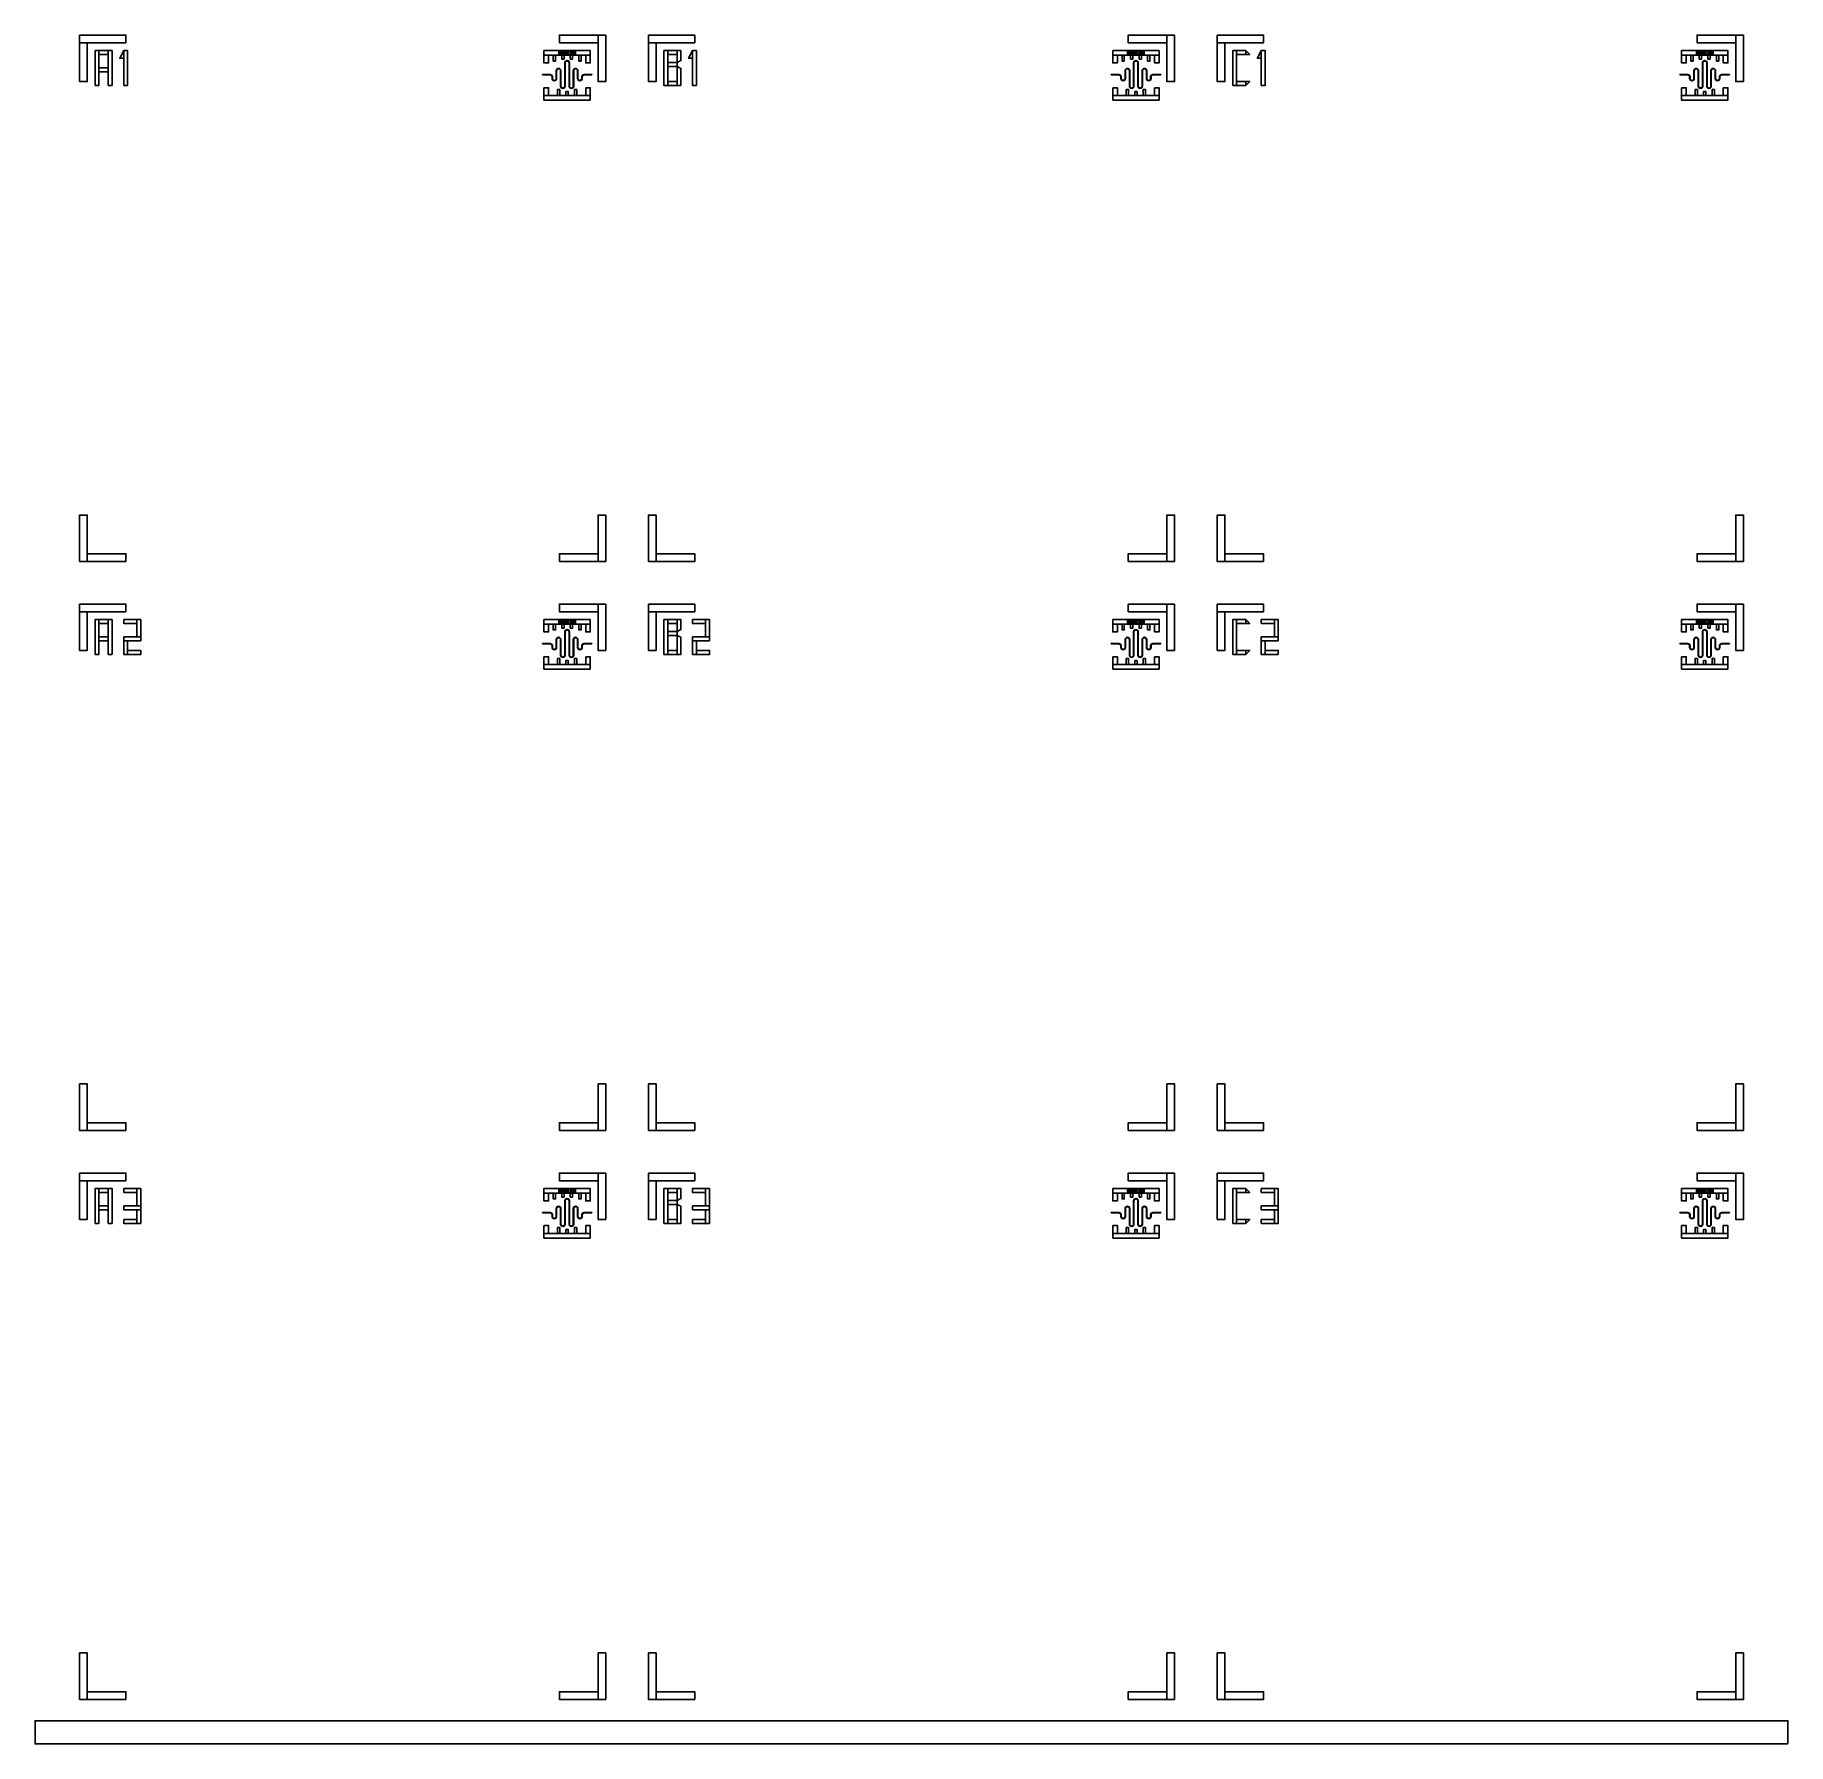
# Model space of a CAD drawing. Extents: x 0 to 22650, y 0 to 22075.
import ezdxf

# ---------------------------------------------------------------- set-up
doc = ezdxf.new("R2010")
doc.units = 13
doc.header["$MEASUREMENT"] = 0
doc.layers.add('mask', color=130, linetype='Continuous')

msp = doc.modelspace()

# ---------------------------------------------------------------- linework, layer by layer
at = {"layer": 'mask'}
for points in [[(575, 22075), (575, 21975), (1175, 21975), (1175, 22075)], [(575, 21975), (575, 21475), (675, 21475), (675, 21975)], [(7275, 22075), (6775, 22075), (6775, 21975), (7275, 21975)], [(7375, 22075), (7275, 22075), (7275, 21475), (7375, 21475)], [(7925, 22075), (7925, 21975), (8525, 21975), (8525, 22075)], [(7925, 21975), (7925, 21475), (8025, 21475), (8025, 21975)], [(14625, 22075), (14125, 22075), (14125, 21975), (14625, 21975)], [(14725, 22075), (14625, 22075), (14625, 21475), (14725, 21475)], [(15275, 22075), (15275, 21975), (15875, 21975), (15875, 22075)], [(15275, 21975), (15275, 21475), (15375, 21475), (15375, 21975)], [(21975, 22075), (21475, 22075), (21475, 21975), (21975, 21975)], [(22075, 22075), (21975, 22075), (21975, 21475), (22075, 21475)], [(775, 21425), (825, 21425), (825, 21875), (775, 21875)], [(825, 21875), (945, 21875), (945, 21825), (825, 21825)], [(945, 21425), (995, 21425), (995, 21875), (945, 21875)], [(1145, 21875), (1095, 21775), (1145, 21775), (1145, 21875)], [(1145, 21425), (1195, 21425), (1195, 21875), (1145, 21875)], [(6575, 21875), (6768, 21875), (6768, 21815), (6575, 21815)], [(6575, 21815), (6635, 21815), (6635, 21715), (6575, 21715)], [(6695, 21815), (6725, 21815), (6725, 21740), (6695, 21740)], [(6768, 21875), (6983, 21875), (6983, 21862), (6768, 21862)], [(6768, 21815), (6983, 21815), (6983, 21827), (6768, 21827)], [(6772, 21847), (6783, 21847), (6783, 21862), (6772, 21862)], [(6772, 21827), (6783, 21827), (6783, 21842), (6772, 21842)], [(6788, 21827), (6793, 21827), (6793, 21862), (6788, 21862)], [(6798, 21832), (6808, 21832), (6808, 21857), (6798, 21857)], [(6805, 21815), (6835, 21815), (6835, 21765), (6805, 21765)], [(6813, 21827), (6818, 21827), (6818, 21862), (6813, 21862)], [(6823, 21832), (6833, 21832), (6833, 21862), (6823, 21862)], [(6838, 21827), (6843, 21827), (6843, 21862), (6838, 21862)], [(6848, 21832), (6863, 21832), (6863, 21857), (6848, 21857)], [(6863, 21827), (6868, 21827), (6868, 21862), (6863, 21862)], [(6873, 21847), (6883, 21855), (6883, 21862), (6873, 21862), (6873, 21847)], [(6873, 21845), (6878, 21847), (6888, 21855), (6888, 21835), (6878, 21842), (6873, 21845)], [(6873, 21842), (6883, 21835), (6883, 21827), (6873, 21827), (6873, 21842)], [(6888, 21827), (6918, 21827), (6918, 21862), (6888, 21862)], [(6915, 21815), (6945, 21815), (6945, 21765), (6915, 21765)], [(6923, 21832), (6933, 21832), (6933, 21862), (6923, 21862)], [(6933, 21827), (6938, 21827), (6938, 21862), (6933, 21862)], [(6942, 21847), (6952, 21847), (6952, 21857), (6942, 21857)], [(6942, 21827), (6952, 21827), (6952, 21842), (6942, 21842)], [(6958, 21827), (6963, 21827), (6963, 21862), (6958, 21862)], [(6968, 21847), (6977, 21847), (6977, 21857), (6968, 21857)], [(6968, 21832), (6977, 21832), (6977, 21842), (6968, 21842)], [(6977, 21845), (6983, 21847), (6983, 21842), (6977, 21845)], [(6983, 21875), (7175, 21875), (7175, 21815), (6983, 21815)], [(7025, 21815), (7055, 21815), (7055, 21740), (7025, 21740)], [(7115, 21815), (7175, 21815), (7175, 21715), (7115, 21715)], [(8125, 21425), (8175, 21425), (8175, 21875), (8125, 21875)], [(8175, 21875), (8295, 21875), (8295, 21825), (8175, 21825)], [(8295, 21720), (8345, 21745), (8345, 21875), (8295, 21875), (8295, 21720)], [(8495, 21875), (8445, 21775), (8495, 21775), (8495, 21875)], [(8495, 21425), (8545, 21425), (8545, 21875), (8495, 21875)], [(13925, 21875), (14117, 21875), (14117, 21815), (13925, 21815)], [(13925, 21815), (13985, 21815), (13985, 21715), (13925, 21715)], [(14045, 21815), (14075, 21815), (14075, 21740), (14045, 21740)], [(14117, 21875), (14332, 21875), (14332, 21862), (14117, 21862)], [(14117, 21815), (14332, 21815), (14332, 21827), (14117, 21827)], [(14122, 21847), (14132, 21847), (14132, 21862), (14122, 21862)], [(14122, 21827), (14132, 21827), (14132, 21842), (14122, 21842)], [(14137, 21827), (14143, 21827), (14143, 21862), (14137, 21862)], [(14148, 21832), (14158, 21832), (14158, 21857), (14148, 21857)], [(14155, 21815), (14185, 21815), (14185, 21765), (14155, 21765)], [(14163, 21827), (14168, 21827), (14168, 21862), (14163, 21862)], [(14173, 21832), (14183, 21832), (14183, 21862), (14173, 21862)], [(14188, 21827), (14193, 21827), (14193, 21862), (14188, 21862)], [(14198, 21832), (14213, 21832), (14213, 21857), (14198, 21857)], [(14213, 21827), (14218, 21827), (14218, 21862), (14213, 21862)], [(14223, 21847), (14233, 21855), (14233, 21862), (14223, 21862), (14223, 21847)], [(14223, 21845), (14228, 21847), (14238, 21855), (14238, 21835), (14228, 21842), (14223, 21845)], [(14223, 21842), (14233, 21835), (14233, 21827), (14223, 21827), (14223, 21842)], [(14238, 21827), (14267, 21827), (14267, 21862), (14238, 21862)], [(14265, 21815), (14295, 21815), (14295, 21765), (14265, 21765)], [(14272, 21832), (14282, 21832), (14282, 21862), (14272, 21862)], [(14282, 21827), (14287, 21827), (14287, 21862), (14282, 21862)], [(14292, 21847), (14302, 21847), (14302, 21857), (14292, 21857)], [(14292, 21827), (14302, 21827), (14302, 21842), (14292, 21842)], [(14307, 21827), (14312, 21827), (14312, 21862), (14307, 21862)], [(14317, 21847), (14327, 21847), (14327, 21857), (14317, 21857)], [(14317, 21832), (14327, 21832), (14327, 21842), (14317, 21842)], [(14327, 21845), (14332, 21847), (14332, 21842), (14327, 21845)], [(14332, 21875), (14525, 21875), (14525, 21815), (14332, 21815)], [(14375, 21815), (14405, 21815), (14405, 21740), (14375, 21740)], [(14465, 21815), (14525, 21815), (14525, 21715), (14465, 21715)], [(15475, 21425), (15525, 21425), (15525, 21875), (15475, 21875)], [(15525, 21875), (15645, 21875), (15645, 21825), (15525, 21825)], [(15645, 21875), (15695, 21825), (15645, 21825), (15645, 21875)], [(15845, 21875), (15795, 21775), (15845, 21775), (15845, 21875)], [(15845, 21425), (15895, 21425), (15895, 21875), (15845, 21875)], [(21275, 21875), (21468, 21875), (21468, 21815), (21275, 21815)], [(21275, 21815), (21335, 21815), (21335, 21715), (21275, 21715)], [(21395, 21815), (21425, 21815), (21425, 21740), (21395, 21740)], [(21468, 21875), (21683, 21875), (21683, 21862), (21468, 21862)], [(21468, 21815), (21683, 21815), (21683, 21827), (21468, 21827)], [(21472, 21847), (21483, 21847), (21483, 21862), (21472, 21862)], [(21472, 21827), (21483, 21827), (21483, 21842), (21472, 21842)], [(21488, 21827), (21493, 21827), (21493, 21862), (21488, 21862)], [(21498, 21832), (21508, 21832), (21508, 21857), (21498, 21857)], [(21505, 21815), (21535, 21815), (21535, 21765), (21505, 21765)], [(21513, 21827), (21518, 21827), (21518, 21862), (21513, 21862)], [(21523, 21832), (21533, 21832), (21533, 21862), (21523, 21862)], [(21538, 21827), (21543, 21827), (21543, 21862), (21538, 21862)], [(21548, 21832), (21563, 21832), (21563, 21857), (21548, 21857)], [(21563, 21827), (21568, 21827), (21568, 21862), (21563, 21862)], [(21573, 21847), (21583, 21855), (21583, 21862), (21573, 21862), (21573, 21847)], [(21573, 21845), (21578, 21847), (21588, 21855), (21588, 21835), (21578, 21842), (21573, 21845)], [(21573, 21842), (21583, 21835), (21583, 21827), (21573, 21827), (21573, 21842)], [(21588, 21827), (21618, 21827), (21618, 21862), (21588, 21862)], [(21615, 21815), (21645, 21815), (21645, 21765), (21615, 21765)], [(21623, 21832), (21633, 21832), (21633, 21862), (21623, 21862)], [(21633, 21827), (21638, 21827), (21638, 21862), (21633, 21862)], [(21642, 21847), (21652, 21847), (21652, 21857), (21642, 21857)], [(21642, 21827), (21652, 21827), (21652, 21842), (21642, 21842)], [(21658, 21827), (21663, 21827), (21663, 21862), (21658, 21862)], [(21668, 21847), (21677, 21847), (21677, 21857), (21668, 21857)], [(21668, 21832), (21677, 21832), (21677, 21842), (21668, 21842)], [(21677, 21845), (21683, 21847), (21683, 21842), (21677, 21845)], [(21683, 21875), (21875, 21875), (21875, 21815), (21683, 21815)], [(21725, 21815), (21755, 21815), (21755, 21740), (21725, 21740)], [(21815, 21815), (21875, 21815), (21875, 21715), (21815, 21715)], [(825, 21650), (945, 21650), (945, 21600), (825, 21600)], [(6555, 21560), (6655, 21560), (6655, 21565), (6555, 21565)], [(6680, 21535), (6685, 21535), (6685, 21515), (6680, 21515)], [(6735, 21515), (6740, 21515), (6740, 21615), (6735, 21615)], [(6790, 21615), (6795, 21615), (6795, 21415), (6790, 21415)], [(6845, 21415), (6850, 21415), (6850, 21715), (6845, 21715)], [(6900, 21415), (6905, 21415), (6905, 21715), (6900, 21715)], [(6960, 21615), (6955, 21615), (6955, 21415), (6960, 21415)], [(7015, 21515), (7010, 21515), (7010, 21615), (7015, 21615)], [(7070, 21535), (7065, 21535), (7065, 21515), (7070, 21515)], [(7195, 21560), (7095, 21560), (7095, 21565), (7195, 21565)], [(8175, 21720), (8295, 21720), (8295, 21670), (8175, 21670)], [(8295, 21670), (8345, 21645), (8345, 21425), (8295, 21425), (8295, 21670)], [(13905, 21560), (14005, 21560), (14005, 21565), (13905, 21565)], [(14030, 21535), (14035, 21535), (14035, 21515), (14030, 21515)], [(14085, 21515), (14090, 21515), (14090, 21615), (14085, 21615)], [(14140, 21615), (14145, 21615), (14145, 21415), (14140, 21415)], [(14195, 21415), (14200, 21415), (14200, 21715), (14195, 21715)], [(14250, 21415), (14255, 21415), (14255, 21715), (14250, 21715)], [(14310, 21615), (14305, 21615), (14305, 21415), (14310, 21415)], [(14365, 21515), (14360, 21515), (14360, 21615), (14365, 21615)], [(14420, 21535), (14415, 21535), (14415, 21515), (14420, 21515)], [(14545, 21560), (14445, 21560), (14445, 21565), (14545, 21565)], [(21255, 21560), (21355, 21560), (21355, 21565), (21255, 21565)], [(21380, 21535), (21385, 21535), (21385, 21515), (21380, 21515)], [(21435, 21515), (21440, 21515), (21440, 21615), (21435, 21615)], [(21490, 21615), (21495, 21615), (21495, 21415), (21490, 21415)], [(21545, 21415), (21550, 21415), (21550, 21715), (21545, 21715)], [(21600, 21415), (21605, 21415), (21605, 21715), (21600, 21715)], [(21660, 21615), (21655, 21615), (21655, 21415), (21660, 21415)], [(21715, 21515), (21710, 21515), (21710, 21615), (21715, 21615)], [(21770, 21535), (21765, 21535), (21765, 21515), (21770, 21515)], [(21895, 21560), (21795, 21560), (21795, 21565), (21895, 21565)], [(6575, 21395), (6635, 21395), (6635, 21295), (6575, 21295)], [(6575, 21235), (7175, 21235), (7175, 21295), (6575, 21295)], [(6750, 21295), (6780, 21295), (6780, 21370), (6750, 21370)], [(6890, 21295), (6860, 21295), (6860, 21345), (6890, 21345)], [(6970, 21295), (7000, 21295), (7000, 21370), (6970, 21370)], [(7115, 21395), (7175, 21395), (7175, 21295), (7115, 21295)], [(8175, 21475), (8295, 21475), (8295, 21425), (8175, 21425)], [(13925, 21395), (13985, 21395), (13985, 21295), (13925, 21295)], [(13925, 21235), (14525, 21235), (14525, 21295), (13925, 21295)], [(14100, 21295), (14130, 21295), (14130, 21370), (14100, 21370)], [(14240, 21295), (14210, 21295), (14210, 21345), (14240, 21345)], [(14320, 21295), (14350, 21295), (14350, 21370), (14320, 21370)], [(14465, 21395), (14525, 21395), (14525, 21295), (14465, 21295)], [(15525, 21475), (15645, 21475), (15645, 21425), (15525, 21425)], [(15645, 21425), (15695, 21475), (15645, 21475), (15645, 21425)], [(21275, 21395), (21335, 21395), (21335, 21295), (21275, 21295)], [(21275, 21235), (21875, 21235), (21875, 21295), (21275, 21295)], [(21450, 21295), (21480, 21295), (21480, 21370), (21450, 21370)], [(21590, 21295), (21560, 21295), (21560, 21345), (21590, 21345)], [(21670, 21295), (21700, 21295), (21700, 21370), (21670, 21370)], [(21815, 21395), (21875, 21395), (21875, 21295), (21815, 21295)], [(575, 15275), (675, 15275), (675, 15875), (575, 15875)], [(7375, 15275), (7275, 15275), (7275, 15875), (7375, 15875)], [(7925, 15275), (8025, 15275), (8025, 15875), (7925, 15875)], [(14725, 15275), (14625, 15275), (14625, 15875), (14725, 15875)], [(15275, 15275), (15375, 15275), (15375, 15875), (15275, 15875)], [(22075, 15275), (21975, 15275), (21975, 15875), (22075, 15875)], [(675, 15275), (1175, 15275), (1175, 15375), (675, 15375)], [(7275, 15275), (6775, 15275), (6775, 15375), (7275, 15375)], [(8025, 15275), (8525, 15275), (8525, 15375), (8025, 15375)], [(14625, 15275), (14125, 15275), (14125, 15375), (14625, 15375)], [(15375, 15275), (15875, 15275), (15875, 15375), (15375, 15375)], [(21975, 15275), (21475, 15275), (21475, 15375), (21975, 15375)], [(575, 14725), (575, 14625), (1175, 14625), (1175, 14725)], [(7275, 14725), (6775, 14725), (6775, 14625), (7275, 14625)], [(7375, 14725), (7275, 14725), (7275, 14125), (7375, 14125)], [(7925, 14725), (7925, 14625), (8525, 14625), (8525, 14725)], [(14625, 14725), (14125, 14725), (14125, 14625), (14625, 14625)], [(14725, 14725), (14625, 14725), (14625, 14125), (14725, 14125)], [(15275, 14725), (15275, 14625), (15875, 14625), (15875, 14725)], [(21975, 14725), (21475, 14725), (21475, 14625), (21975, 14625)], [(22075, 14725), (21975, 14725), (21975, 14125), (22075, 14125)], [(575, 14625), (575, 14125), (675, 14125), (675, 14625)], [(775, 14075), (825, 14075), (825, 14525), (775, 14525)], [(825, 14525), (945, 14525), (945, 14475), (825, 14475)], [(945, 14075), (995, 14075), (995, 14525), (945, 14525)], [(1145, 14525), (1315, 14525), (1315, 14475), (1145, 14475)], [(1315, 14300), (1365, 14300), (1365, 14525), (1315, 14525)], [(6575, 14525), (6768, 14525), (6768, 14465), (6575, 14465)], [(6768, 14525), (6983, 14525), (6983, 14512), (6768, 14512)], [(6772, 14497), (6783, 14497), (6783, 14512), (6772, 14512)], [(6788, 14477), (6793, 14477), (6793, 14512), (6788, 14512)], [(6798, 14482), (6808, 14482), (6808, 14507), (6798, 14507)], [(6813, 14477), (6818, 14477), (6818, 14512), (6813, 14512)], [(6823, 14482), (6833, 14482), (6833, 14512), (6823, 14512)], [(6838, 14477), (6843, 14477), (6843, 14512), (6838, 14512)], [(6848, 14482), (6863, 14482), (6863, 14507), (6848, 14507)], [(6863, 14477), (6868, 14477), (6868, 14512), (6863, 14512)], [(6873, 14497), (6883, 14505), (6883, 14512), (6873, 14512), (6873, 14497)], [(6873, 14495), (6878, 14497), (6888, 14505), (6888, 14485), (6878, 14492), (6873, 14495)], [(6888, 14477), (6918, 14477), (6918, 14512), (6888, 14512)], [(6923, 14482), (6933, 14482), (6933, 14512), (6923, 14512)], [(6933, 14477), (6938, 14477), (6938, 14512), (6933, 14512)], [(6942, 14497), (6952, 14497), (6952, 14507), (6942, 14507)], [(6958, 14477), (6963, 14477), (6963, 14512), (6958, 14512)], [(6968, 14497), (6977, 14497), (6977, 14507), (6968, 14507)], [(6977, 14495), (6983, 14497), (6983, 14492), (6977, 14495)], [(6983, 14525), (7175, 14525), (7175, 14465), (6983, 14465)], [(7925, 14625), (7925, 14125), (8025, 14125), (8025, 14625)], [(8125, 14075), (8175, 14075), (8175, 14525), (8125, 14525)], [(8175, 14525), (8295, 14525), (8295, 14475), (8175, 14475)], [(8295, 14370), (8345, 14395), (8345, 14525), (8295, 14525), (8295, 14370)], [(8495, 14525), (8665, 14525), (8665, 14475), (8495, 14475)], [(8665, 14300), (8715, 14300), (8715, 14525), (8665, 14525)], [(13925, 14525), (14117, 14525), (14117, 14465), (13925, 14465)], [(14117, 14525), (14332, 14525), (14332, 14512), (14117, 14512)], [(14122, 14497), (14132, 14497), (14132, 14512), (14122, 14512)], [(14137, 14477), (14143, 14477), (14143, 14512), (14137, 14512)], [(14148, 14482), (14158, 14482), (14158, 14507), (14148, 14507)], [(14163, 14477), (14168, 14477), (14168, 14512), (14163, 14512)], [(14173, 14482), (14183, 14482), (14183, 14512), (14173, 14512)], [(14188, 14477), (14193, 14477), (14193, 14512), (14188, 14512)], [(14198, 14482), (14213, 14482), (14213, 14507), (14198, 14507)], [(14213, 14477), (14218, 14477), (14218, 14512), (14213, 14512)], [(14223, 14497), (14233, 14505), (14233, 14512), (14223, 14512), (14223, 14497)], [(14223, 14495), (14228, 14497), (14238, 14505), (14238, 14485), (14228, 14492), (14223, 14495)], [(14238, 14477), (14267, 14477), (14267, 14512), (14238, 14512)], [(14272, 14482), (14282, 14482), (14282, 14512), (14272, 14512)], [(14282, 14477), (14287, 14477), (14287, 14512), (14282, 14512)], [(14292, 14497), (14302, 14497), (14302, 14507), (14292, 14507)], [(14307, 14477), (14312, 14477), (14312, 14512), (14307, 14512)], [(14317, 14497), (14327, 14497), (14327, 14507), (14317, 14507)], [(14327, 14495), (14332, 14497), (14332, 14492), (14327, 14495)], [(14332, 14525), (14525, 14525), (14525, 14465), (14332, 14465)], [(15275, 14625), (15275, 14125), (15375, 14125), (15375, 14625)], [(15475, 14075), (15525, 14075), (15525, 14525), (15475, 14525)], [(15525, 14525), (15645, 14525), (15645, 14475), (15525, 14475)], [(15645, 14525), (15695, 14475), (15645, 14475), (15645, 14525)], [(15845, 14525), (16015, 14525), (16015, 14475), (15845, 14475)], [(16015, 14300), (16065, 14300), (16065, 14525), (16015, 14525)], [(21275, 14525), (21468, 14525), (21468, 14465), (21275, 14465)], [(21468, 14525), (21683, 14525), (21683, 14512), (21468, 14512)], [(21472, 14497), (21483, 14497), (21483, 14512), (21472, 14512)], [(21488, 14477), (21493, 14477), (21493, 14512), (21488, 14512)], [(21498, 14482), (21508, 14482), (21508, 14507), (21498, 14507)], [(21513, 14477), (21518, 14477), (21518, 14512), (21513, 14512)], [(21523, 14482), (21533, 14482), (21533, 14512), (21523, 14512)], [(21538, 14477), (21543, 14477), (21543, 14512), (21538, 14512)], [(21548, 14482), (21563, 14482), (21563, 14507), (21548, 14507)], [(21563, 14477), (21568, 14477), (21568, 14512), (21563, 14512)], [(21573, 14497), (21583, 14505), (21583, 14512), (21573, 14512), (21573, 14497)], [(21573, 14495), (21578, 14497), (21588, 14505), (21588, 14485), (21578, 14492), (21573, 14495)], [(21588, 14477), (21618, 14477), (21618, 14512), (21588, 14512)], [(21623, 14482), (21633, 14482), (21633, 14512), (21623, 14512)], [(21633, 14477), (21638, 14477), (21638, 14512), (21633, 14512)], [(21642, 14497), (21652, 14497), (21652, 14507), (21642, 14507)], [(21658, 14477), (21663, 14477), (21663, 14512), (21658, 14512)], [(21668, 14497), (21677, 14497), (21677, 14507), (21668, 14507)], [(21677, 14495), (21683, 14497), (21683, 14492), (21677, 14495)], [(21683, 14525), (21875, 14525), (21875, 14465), (21683, 14465)], [(825, 14300), (945, 14300), (945, 14250), (825, 14250)], [(1145, 14300), (1365, 14300), (1365, 14250), (1145, 14250)], [(6575, 14465), (6635, 14465), (6635, 14365), (6575, 14365)], [(6695, 14465), (6725, 14465), (6725, 14390), (6695, 14390)], [(6768, 14465), (6983, 14465), (6983, 14477), (6768, 14477)], [(6772, 14477), (6783, 14477), (6783, 14492), (6772, 14492)], [(6805, 14465), (6835, 14465), (6835, 14415), (6805, 14415)], [(6845, 14065), (6850, 14065), (6850, 14365), (6845, 14365)], [(6873, 14492), (6883, 14485), (6883, 14477), (6873, 14477), (6873, 14492)], [(6900, 14065), (6905, 14065), (6905, 14365), (6900, 14365)], [(6915, 14465), (6945, 14465), (6945, 14415), (6915, 14415)], [(6942, 14477), (6952, 14477), (6952, 14492), (6942, 14492)], [(6968, 14482), (6977, 14482), (6977, 14492), (6968, 14492)], [(7025, 14465), (7055, 14465), (7055, 14390), (7025, 14390)], [(7115, 14465), (7175, 14465), (7175, 14365), (7115, 14365)], [(8175, 14370), (8295, 14370), (8295, 14320), (8175, 14320)], [(8295, 14320), (8345, 14295), (8345, 14075), (8295, 14075), (8295, 14320)], [(8495, 14300), (8715, 14300), (8715, 14250), (8495, 14250)], [(13925, 14465), (13985, 14465), (13985, 14365), (13925, 14365)], [(14045, 14465), (14075, 14465), (14075, 14390), (14045, 14390)], [(14117, 14465), (14332, 14465), (14332, 14477), (14117, 14477)], [(14122, 14477), (14132, 14477), (14132, 14492), (14122, 14492)], [(14155, 14465), (14185, 14465), (14185, 14415), (14155, 14415)], [(14195, 14065), (14200, 14065), (14200, 14365), (14195, 14365)], [(14223, 14492), (14233, 14485), (14233, 14477), (14223, 14477), (14223, 14492)], [(14250, 14065), (14255, 14065), (14255, 14365), (14250, 14365)], [(14265, 14465), (14295, 14465), (14295, 14415), (14265, 14415)], [(14292, 14477), (14302, 14477), (14302, 14492), (14292, 14492)], [(14317, 14482), (14327, 14482), (14327, 14492), (14317, 14492)], [(14375, 14465), (14405, 14465), (14405, 14390), (14375, 14390)], [(14465, 14465), (14525, 14465), (14525, 14365), (14465, 14365)], [(15845, 14300), (16065, 14300), (16065, 14250), (15845, 14250)], [(21275, 14465), (21335, 14465), (21335, 14365), (21275, 14365)], [(21395, 14465), (21425, 14465), (21425, 14390), (21395, 14390)], [(21468, 14465), (21683, 14465), (21683, 14477), (21468, 14477)], [(21472, 14477), (21483, 14477), (21483, 14492), (21472, 14492)], [(21505, 14465), (21535, 14465), (21535, 14415), (21505, 14415)], [(21545, 14065), (21550, 14065), (21550, 14365), (21545, 14365)], [(21573, 14492), (21583, 14485), (21583, 14477), (21573, 14477), (21573, 14492)], [(21600, 14065), (21605, 14065), (21605, 14365), (21600, 14365)], [(21615, 14465), (21645, 14465), (21645, 14415), (21615, 14415)], [(21642, 14477), (21652, 14477), (21652, 14492), (21642, 14492)], [(21668, 14482), (21677, 14482), (21677, 14492), (21668, 14492)], [(21725, 14465), (21755, 14465), (21755, 14390), (21725, 14390)], [(21815, 14465), (21875, 14465), (21875, 14365), (21815, 14365)], [(1145, 14075), (1195, 14075), (1195, 14250), (1145, 14250)], [(1195, 14125), (1365, 14125), (1365, 14075), (1195, 14075)], [(6555, 14210), (6655, 14210), (6655, 14215), (6555, 14215)], [(6575, 14045), (6635, 14045), (6635, 13945), (6575, 13945)], [(6680, 14185), (6685, 14185), (6685, 14165), (6680, 14165)], [(6735, 14165), (6740, 14165), (6740, 14265), (6735, 14265)], [(6790, 14265), (6795, 14265), (6795, 14065), (6790, 14065)], [(6960, 14265), (6955, 14265), (6955, 14065), (6960, 14065)], [(7015, 14165), (7010, 14165), (7010, 14265), (7015, 14265)], [(7070, 14185), (7065, 14185), (7065, 14165), (7070, 14165)], [(7195, 14210), (7095, 14210), (7095, 14215), (7195, 14215)], [(7115, 14045), (7175, 14045), (7175, 13945), (7115, 13945)], [(8175, 14125), (8295, 14125), (8295, 14075), (8175, 14075)], [(8495, 14075), (8545, 14075), (8545, 14250), (8495, 14250)], [(8545, 14125), (8715, 14125), (8715, 14075), (8545, 14075)], [(13905, 14210), (14005, 14210), (14005, 14215), (13905, 14215)], [(13925, 14045), (13985, 14045), (13985, 13945), (13925, 13945)], [(14030, 14185), (14035, 14185), (14035, 14165), (14030, 14165)], [(14085, 14165), (14090, 14165), (14090, 14265), (14085, 14265)], [(14140, 14265), (14145, 14265), (14145, 14065), (14140, 14065)], [(14310, 14265), (14305, 14265), (14305, 14065), (14310, 14065)], [(14365, 14165), (14360, 14165), (14360, 14265), (14365, 14265)], [(14420, 14185), (14415, 14185), (14415, 14165), (14420, 14165)], [(14545, 14210), (14445, 14210), (14445, 14215), (14545, 14215)], [(14465, 14045), (14525, 14045), (14525, 13945), (14465, 13945)], [(15525, 14125), (15645, 14125), (15645, 14075), (15525, 14075)], [(15645, 14075), (15695, 14125), (15645, 14125), (15645, 14075)], [(15845, 14075), (15895, 14075), (15895, 14250), (15845, 14250)], [(15895, 14125), (16065, 14125), (16065, 14075), (15895, 14075)], [(21255, 14210), (21355, 14210), (21355, 14215), (21255, 14215)], [(21275, 14045), (21335, 14045), (21335, 13945), (21275, 13945)], [(21380, 14185), (21385, 14185), (21385, 14165), (21380, 14165)], [(21435, 14165), (21440, 14165), (21440, 14265), (21435, 14265)], [(21490, 14265), (21495, 14265), (21495, 14065), (21490, 14065)], [(21660, 14265), (21655, 14265), (21655, 14065), (21660, 14065)], [(21715, 14165), (21710, 14165), (21710, 14265), (21715, 14265)], [(21770, 14185), (21765, 14185), (21765, 14165), (21770, 14165)], [(21895, 14210), (21795, 14210), (21795, 14215), (21895, 14215)], [(21815, 14045), (21875, 14045), (21875, 13945), (21815, 13945)], [(6575, 13885), (7175, 13885), (7175, 13945), (6575, 13945)], [(6750, 13945), (6780, 13945), (6780, 14020), (6750, 14020)], [(6890, 13945), (6860, 13945), (6860, 13995), (6890, 13995)], [(6970, 13945), (7000, 13945), (7000, 14020), (6970, 14020)], [(13925, 13885), (14525, 13885), (14525, 13945), (13925, 13945)], [(14100, 13945), (14130, 13945), (14130, 14020), (14100, 14020)], [(14240, 13945), (14210, 13945), (14210, 13995), (14240, 13995)], [(14320, 13945), (14350, 13945), (14350, 14020), (14320, 14020)], [(21275, 13885), (21875, 13885), (21875, 13945), (21275, 13945)], [(21450, 13945), (21480, 13945), (21480, 14020), (21450, 14020)], [(21590, 13945), (21560, 13945), (21560, 13995), (21590, 13995)], [(21670, 13945), (21700, 13945), (21700, 14020), (21670, 14020)], [(575, 7925), (675, 7925), (675, 8525), (575, 8525)], [(7375, 7925), (7275, 7925), (7275, 8525), (7375, 8525)], [(7925, 7925), (8025, 7925), (8025, 8525), (7925, 8525)], [(14725, 7925), (14625, 7925), (14625, 8525), (14725, 8525)], [(15275, 7925), (15375, 7925), (15375, 8525), (15275, 8525)], [(22075, 7925), (21975, 7925), (21975, 8525), (22075, 8525)], [(675, 7925), (1175, 7925), (1175, 8025), (675, 8025)], [(7275, 7925), (6775, 7925), (6775, 8025), (7275, 8025)], [(8025, 7925), (8525, 7925), (8525, 8025), (8025, 8025)], [(14625, 7925), (14125, 7925), (14125, 8025), (14625, 8025)], [(15375, 7925), (15875, 7925), (15875, 8025), (15375, 8025)], [(21975, 7925), (21475, 7925), (21475, 8025), (21975, 8025)], [(575, 7375), (575, 7275), (1175, 7275), (1175, 7375)], [(575, 7275), (575, 6775), (675, 6775), (675, 7275)], [(7275, 7375), (6775, 7375), (6775, 7275), (7275, 7275)], [(7375, 7375), (7275, 7375), (7275, 6775), (7375, 6775)], [(7925, 7375), (7925, 7275), (8525, 7275), (8525, 7375)], [(7925, 7275), (7925, 6775), (8025, 6775), (8025, 7275)], [(14625, 7375), (14125, 7375), (14125, 7275), (14625, 7275)], [(14725, 7375), (14625, 7375), (14625, 6775), (14725, 6775)], [(15275, 7375), (15275, 7275), (15875, 7275), (15875, 7375)], [(15275, 7275), (15275, 6775), (15375, 6775), (15375, 7275)], [(21975, 7375), (21475, 7375), (21475, 7275), (21975, 7275)], [(22075, 7375), (21975, 7375), (21975, 6775), (22075, 6775)], [(775, 6725), (825, 6725), (825, 7175), (775, 7175)], [(825, 7175), (945, 7175), (945, 7125), (825, 7125)], [(945, 6725), (995, 6725), (995, 7175), (945, 7175)], [(1145, 7175), (1315, 7175), (1315, 7125), (1145, 7125)], [(1315, 6950), (1365, 6950), (1365, 7175), (1315, 7175)], [(6575, 7175), (6768, 7175), (6768, 7115), (6575, 7115)], [(6575, 7115), (6635, 7115), (6635, 7015), (6575, 7015)], [(6695, 7115), (6725, 7115), (6725, 7040), (6695, 7040)], [(6768, 7175), (6983, 7175), (6983, 7162), (6768, 7162)], [(6768, 7115), (6983, 7115), (6983, 7127), (6768, 7127)], [(6772, 7147), (6783, 7147), (6783, 7162), (6772, 7162)], [(6772, 7127), (6783, 7127), (6783, 7142), (6772, 7142)], [(6788, 7127), (6793, 7127), (6793, 7162), (6788, 7162)], [(6798, 7132), (6808, 7132), (6808, 7157), (6798, 7157)], [(6805, 7115), (6835, 7115), (6835, 7065), (6805, 7065)], [(6813, 7127), (6818, 7127), (6818, 7162), (6813, 7162)], [(6823, 7132), (6833, 7132), (6833, 7162), (6823, 7162)], [(6838, 7127), (6843, 7127), (6843, 7162), (6838, 7162)], [(6848, 7132), (6863, 7132), (6863, 7157), (6848, 7157)], [(6863, 7127), (6868, 7127), (6868, 7162), (6863, 7162)], [(6873, 7147), (6883, 7155), (6883, 7162), (6873, 7162), (6873, 7147)], [(6873, 7145), (6878, 7147), (6888, 7155), (6888, 7135), (6878, 7142), (6873, 7145)], [(6873, 7142), (6883, 7135), (6883, 7127), (6873, 7127), (6873, 7142)], [(6888, 7127), (6918, 7127), (6918, 7162), (6888, 7162)], [(6915, 7115), (6945, 7115), (6945, 7065), (6915, 7065)], [(6923, 7132), (6933, 7132), (6933, 7162), (6923, 7162)], [(6933, 7127), (6938, 7127), (6938, 7162), (6933, 7162)], [(6942, 7147), (6952, 7147), (6952, 7157), (6942, 7157)], [(6942, 7127), (6952, 7127), (6952, 7142), (6942, 7142)], [(6958, 7127), (6963, 7127), (6963, 7162), (6958, 7162)], [(6968, 7147), (6977, 7147), (6977, 7157), (6968, 7157)], [(6968, 7132), (6977, 7132), (6977, 7142), (6968, 7142)], [(6977, 7145), (6983, 7147), (6983, 7142), (6977, 7145)], [(6983, 7175), (7175, 7175), (7175, 7115), (6983, 7115)], [(7025, 7115), (7055, 7115), (7055, 7040), (7025, 7040)], [(7115, 7115), (7175, 7115), (7175, 7015), (7115, 7015)], [(8125, 6725), (8175, 6725), (8175, 7175), (8125, 7175)], [(8175, 7175), (8295, 7175), (8295, 7125), (8175, 7125)], [(8295, 7020), (8345, 7045), (8345, 7175), (8295, 7175), (8295, 7020)], [(8495, 7175), (8665, 7175), (8665, 7125), (8495, 7125)], [(8665, 6950), (8715, 6950), (8715, 7175), (8665, 7175)], [(13925, 7175), (14117, 7175), (14117, 7115), (13925, 7115)], [(13925, 7115), (13985, 7115), (13985, 7015), (13925, 7015)], [(14045, 7115), (14075, 7115), (14075, 7040), (14045, 7040)], [(14117, 7175), (14332, 7175), (14332, 7162), (14117, 7162)], [(14117, 7115), (14332, 7115), (14332, 7127), (14117, 7127)], [(14122, 7147), (14132, 7147), (14132, 7162), (14122, 7162)], [(14122, 7127), (14132, 7127), (14132, 7142), (14122, 7142)], [(14137, 7127), (14143, 7127), (14143, 7162), (14137, 7162)], [(14148, 7132), (14158, 7132), (14158, 7157), (14148, 7157)], [(14155, 7115), (14185, 7115), (14185, 7065), (14155, 7065)], [(14163, 7127), (14168, 7127), (14168, 7162), (14163, 7162)], [(14173, 7132), (14183, 7132), (14183, 7162), (14173, 7162)], [(14188, 7127), (14193, 7127), (14193, 7162), (14188, 7162)], [(14198, 7132), (14213, 7132), (14213, 7157), (14198, 7157)], [(14213, 7127), (14218, 7127), (14218, 7162), (14213, 7162)], [(14223, 7147), (14233, 7155), (14233, 7162), (14223, 7162), (14223, 7147)], [(14223, 7145), (14228, 7147), (14238, 7155), (14238, 7135), (14228, 7142), (14223, 7145)], [(14223, 7142), (14233, 7135), (14233, 7127), (14223, 7127), (14223, 7142)], [(14238, 7127), (14267, 7127), (14267, 7162), (14238, 7162)], [(14265, 7115), (14295, 7115), (14295, 7065), (14265, 7065)], [(14272, 7132), (14282, 7132), (14282, 7162), (14272, 7162)], [(14282, 7127), (14287, 7127), (14287, 7162), (14282, 7162)], [(14292, 7147), (14302, 7147), (14302, 7157), (14292, 7157)], [(14292, 7127), (14302, 7127), (14302, 7142), (14292, 7142)], [(14307, 7127), (14312, 7127), (14312, 7162), (14307, 7162)], [(14317, 7147), (14327, 7147), (14327, 7157), (14317, 7157)], [(14317, 7132), (14327, 7132), (14327, 7142), (14317, 7142)], [(14327, 7145), (14332, 7147), (14332, 7142), (14327, 7145)], [(14332, 7175), (14525, 7175), (14525, 7115), (14332, 7115)], [(14375, 7115), (14405, 7115), (14405, 7040), (14375, 7040)], [(14465, 7115), (14525, 7115), (14525, 7015), (14465, 7015)], [(15475, 6725), (15525, 6725), (15525, 7175), (15475, 7175)], [(15525, 7175), (15645, 7175), (15645, 7125), (15525, 7125)], [(15645, 7175), (15695, 7125), (15645, 7125), (15645, 7175)], [(15845, 7175), (16015, 7175), (16015, 7125), (15845, 7125)], [(16015, 6950), (16065, 6950), (16065, 7175), (16015, 7175)], [(21275, 7175), (21468, 7175), (21468, 7115), (21275, 7115)], [(21275, 7115), (21335, 7115), (21335, 7015), (21275, 7015)], [(21395, 7115), (21425, 7115), (21425, 7040), (21395, 7040)], [(21468, 7175), (21683, 7175), (21683, 7162), (21468, 7162)], [(21468, 7115), (21683, 7115), (21683, 7127), (21468, 7127)], [(21472, 7147), (21483, 7147), (21483, 7162), (21472, 7162)], [(21472, 7127), (21483, 7127), (21483, 7142), (21472, 7142)], [(21488, 7127), (21493, 7127), (21493, 7162), (21488, 7162)], [(21498, 7132), (21508, 7132), (21508, 7157), (21498, 7157)], [(21505, 7115), (21535, 7115), (21535, 7065), (21505, 7065)], [(21513, 7127), (21518, 7127), (21518, 7162), (21513, 7162)], [(21523, 7132), (21533, 7132), (21533, 7162), (21523, 7162)], [(21538, 7127), (21543, 7127), (21543, 7162), (21538, 7162)], [(21548, 7132), (21563, 7132), (21563, 7157), (21548, 7157)], [(21563, 7127), (21568, 7127), (21568, 7162), (21563, 7162)], [(21573, 7147), (21583, 7155), (21583, 7162), (21573, 7162), (21573, 7147)], [(21573, 7145), (21578, 7147), (21588, 7155), (21588, 7135), (21578, 7142), (21573, 7145)], [(21573, 7142), (21583, 7135), (21583, 7127), (21573, 7127), (21573, 7142)], [(21588, 7127), (21618, 7127), (21618, 7162), (21588, 7162)], [(21615, 7115), (21645, 7115), (21645, 7065), (21615, 7065)], [(21623, 7132), (21633, 7132), (21633, 7162), (21623, 7162)], [(21633, 7127), (21638, 7127), (21638, 7162), (21633, 7162)], [(21642, 7147), (21652, 7147), (21652, 7157), (21642, 7157)], [(21642, 7127), (21652, 7127), (21652, 7142), (21642, 7142)], [(21658, 7127), (21663, 7127), (21663, 7162), (21658, 7162)], [(21668, 7147), (21677, 7147), (21677, 7157), (21668, 7157)], [(21668, 7132), (21677, 7132), (21677, 7142), (21668, 7142)], [(21677, 7145), (21683, 7147), (21683, 7142), (21677, 7145)], [(21683, 7175), (21875, 7175), (21875, 7115), (21683, 7115)], [(21725, 7115), (21755, 7115), (21755, 7040), (21725, 7040)], [(21815, 7115), (21875, 7115), (21875, 7015), (21815, 7015)], [(825, 6950), (945, 6950), (945, 6900), (825, 6900)], [(1145, 6950), (1365, 6950), (1365, 6900), (1145, 6900)], [(1315, 6725), (1365, 6725), (1365, 6900), (1315, 6900)], [(6555, 6860), (6655, 6860), (6655, 6865), (6555, 6865)], [(6680, 6835), (6685, 6835), (6685, 6815), (6680, 6815)], [(6735, 6815), (6740, 6815), (6740, 6915), (6735, 6915)], [(6790, 6915), (6795, 6915), (6795, 6715), (6790, 6715)], [(6845, 6715), (6850, 6715), (6850, 7015), (6845, 7015)], [(6900, 6715), (6905, 6715), (6905, 7015), (6900, 7015)], [(6960, 6915), (6955, 6915), (6955, 6715), (6960, 6715)], [(7015, 6815), (7010, 6815), (7010, 6915), (7015, 6915)], [(7070, 6835), (7065, 6835), (7065, 6815), (7070, 6815)], [(7195, 6860), (7095, 6860), (7095, 6865), (7195, 6865)], [(8175, 7020), (8295, 7020), (8295, 6970), (8175, 6970)], [(8295, 6970), (8345, 6945), (8345, 6725), (8295, 6725), (8295, 6970)], [(8495, 6950), (8715, 6950), (8715, 6900), (8495, 6900)], [(8665, 6725), (8715, 6725), (8715, 6900), (8665, 6900)], [(13905, 6860), (14005, 6860), (14005, 6865), (13905, 6865)], [(14030, 6835), (14035, 6835), (14035, 6815), (14030, 6815)], [(14085, 6815), (14090, 6815), (14090, 6915), (14085, 6915)], [(14140, 6915), (14145, 6915), (14145, 6715), (14140, 6715)], [(14195, 6715), (14200, 6715), (14200, 7015), (14195, 7015)], [(14250, 6715), (14255, 6715), (14255, 7015), (14250, 7015)], [(14310, 6915), (14305, 6915), (14305, 6715), (14310, 6715)], [(14365, 6815), (14360, 6815), (14360, 6915), (14365, 6915)], [(14420, 6835), (14415, 6835), (14415, 6815), (14420, 6815)], [(14545, 6860), (14445, 6860), (14445, 6865), (14545, 6865)], [(15845, 6950), (16065, 6950), (16065, 6900), (15845, 6900)], [(16015, 6725), (16065, 6725), (16065, 6900), (16015, 6900)], [(21255, 6860), (21355, 6860), (21355, 6865), (21255, 6865)], [(21380, 6835), (21385, 6835), (21385, 6815), (21380, 6815)], [(21435, 6815), (21440, 6815), (21440, 6915), (21435, 6915)], [(21490, 6915), (21495, 6915), (21495, 6715), (21490, 6715)], [(21545, 6715), (21550, 6715), (21550, 7015), (21545, 7015)], [(21600, 6715), (21605, 6715), (21605, 7015), (21600, 7015)], [(21660, 6915), (21655, 6915), (21655, 6715), (21660, 6715)], [(21715, 6815), (21710, 6815), (21710, 6915), (21715, 6915)], [(21770, 6835), (21765, 6835), (21765, 6815), (21770, 6815)], [(21895, 6860), (21795, 6860), (21795, 6865), (21895, 6865)], [(1145, 6775), (1315, 6775), (1315, 6725), (1145, 6725)], [(6575, 6695), (6635, 6695), (6635, 6595), (6575, 6595)], [(6575, 6535), (7175, 6535), (7175, 6595), (6575, 6595)], [(6750, 6595), (6780, 6595), (6780, 6670), (6750, 6670)], [(6890, 6595), (6860, 6595), (6860, 6645), (6890, 6645)], [(6970, 6595), (7000, 6595), (7000, 6670), (6970, 6670)], [(7115, 6695), (7175, 6695), (7175, 6595), (7115, 6595)], [(8175, 6775), (8295, 6775), (8295, 6725), (8175, 6725)], [(8495, 6775), (8665, 6775), (8665, 6725), (8495, 6725)], [(13925, 6695), (13985, 6695), (13985, 6595), (13925, 6595)], [(13925, 6535), (14525, 6535), (14525, 6595), (13925, 6595)], [(14100, 6595), (14130, 6595), (14130, 6670), (14100, 6670)], [(14240, 6595), (14210, 6595), (14210, 6645), (14240, 6645)], [(14320, 6595), (14350, 6595), (14350, 6670), (14320, 6670)], [(14465, 6695), (14525, 6695), (14525, 6595), (14465, 6595)], [(15525, 6775), (15645, 6775), (15645, 6725), (15525, 6725)], [(15645, 6725), (15695, 6775), (15645, 6775), (15645, 6725)], [(15845, 6775), (16015, 6775), (16015, 6725), (15845, 6725)], [(21275, 6695), (21335, 6695), (21335, 6595), (21275, 6595)], [(21275, 6535), (21875, 6535), (21875, 6595), (21275, 6595)], [(21450, 6595), (21480, 6595), (21480, 6670), (21450, 6670)], [(21590, 6595), (21560, 6595), (21560, 6645), (21590, 6645)], [(21670, 6595), (21700, 6595), (21700, 6670), (21670, 6670)], [(21815, 6695), (21875, 6695), (21875, 6595), (21815, 6595)], [(575, 575), (675, 575), (675, 1175), (575, 1175)], [(7375, 575), (7275, 575), (7275, 1175), (7375, 1175)], [(7925, 575), (8025, 575), (8025, 1175), (7925, 1175)], [(7925, 575), (8025, 575), (8025, 1175), (7925, 1175)], [(14725, 575), (14625, 575), (14625, 1175), (14725, 1175)], [(15275, 575), (15375, 575), (15375, 1175), (15275, 1175)], [(22075, 575), (21975, 575), (21975, 1175), (22075, 1175)], [(675, 575), (1175, 575), (1175, 675), (675, 675)], [(7275, 575), (6775, 575), (6775, 675), (7275, 675)], [(8025, 575), (8525, 575), (8525, 675), (8025, 675)], [(14625, 575), (14125, 575), (14125, 675), (14625, 675)], [(15375, 575), (15875, 575), (15875, 675), (15375, 675)], [(21975, 575), (21475, 575), (21475, 675), (21975, 675)], [(22650, 0), (0, 0), (0, 300), (22650, 300)]]:
    msp.add_lwpolyline(points, close=True, dxfattribs=at)
for points in [[(6905, 21715, 1), (6845, 21715), (6850, 21715, -1), (6900, 21715)], [(14255, 21715, 1), (14195, 21715), (14200, 21715, -1), (14250, 21715)], [(21605, 21715, 1), (21545, 21715), (21550, 21715, -1), (21600, 21715)], [(6655, 21565, -0.414214), (6685, 21535), (6680, 21535, 0.414214), (6655, 21560)], [(6795, 21615, 1), (6735, 21615), (6740, 21615, -1), (6790, 21615)], [(6955, 21615, -1), (7015, 21615), (7010, 21615, 1), (6960, 21615)], [(7095, 21565, 0.414214), (7065, 21535), (7070, 21535, -0.414214), (7095, 21560)], [(14005, 21565, -0.414214), (14035, 21535), (14030, 21535, 0.414214), (14005, 21560)], [(14145, 21615, 1), (14085, 21615), (14090, 21615, -1), (14140, 21615)], [(14305, 21615, -1), (14365, 21615), (14360, 21615, 1), (14310, 21615)], [(14445, 21565, 0.414214), (14415, 21535), (14420, 21535, -0.414214), (14445, 21560)], [(21355, 21565, -0.414214), (21385, 21535), (21380, 21535, 0.414214), (21355, 21560)], [(21495, 21615, 1), (21435, 21615), (21440, 21615, -1), (21490, 21615)], [(21655, 21615, -1), (21715, 21615), (21710, 21615, 1), (21660, 21615)], [(21795, 21565, 0.414214), (21765, 21535), (21770, 21535, -0.414214), (21795, 21560)], [(6680, 21515, 1), (6740, 21515), (6735, 21515, -1), (6685, 21515)], [(6790, 21415, 1), (6850, 21415), (6845, 21415, -1), (6795, 21415)], [(6960, 21415, -1), (6900, 21415), (6905, 21415, 1), (6955, 21415)], [(7070, 21515, -1), (7010, 21515), (7015, 21515, 1), (7065, 21515)], [(14030, 21515, 1), (14090, 21515), (14085, 21515, -1), (14035, 21515)], [(14140, 21415, 1), (14200, 21415), (14195, 21415, -1), (14145, 21415)], [(14310, 21415, -1), (14250, 21415), (14255, 21415, 1), (14305, 21415)], [(14420, 21515, -1), (14360, 21515), (14365, 21515, 1), (14415, 21515)], [(21380, 21515, 1), (21440, 21515), (21435, 21515, -1), (21385, 21515)], [(21490, 21415, 1), (21550, 21415), (21545, 21415, -1), (21495, 21415)], [(21660, 21415, -1), (21600, 21415), (21605, 21415, 1), (21655, 21415)], [(21770, 21515, -1), (21710, 21515), (21715, 21515, 1), (21765, 21515)], [(6795, 14265, 1), (6735, 14265), (6740, 14265, -1), (6790, 14265)], [(6905, 14365, 1), (6845, 14365), (6850, 14365, -1), (6900, 14365)], [(6955, 14265, -1), (7015, 14265), (7010, 14265, 1), (6960, 14265)], [(14145, 14265, 1), (14085, 14265), (14090, 14265, -1), (14140, 14265)], [(14255, 14365, 1), (14195, 14365), (14200, 14365, -1), (14250, 14365)], [(14305, 14265, -1), (14365, 14265), (14360, 14265, 1), (14310, 14265)], [(21495, 14265, 1), (21435, 14265), (21440, 14265, -1), (21490, 14265)], [(21605, 14365, 1), (21545, 14365), (21550, 14365, -1), (21600, 14365)], [(21655, 14265, -1), (21715, 14265), (21710, 14265, 1), (21660, 14265)], [(6655, 14215, -0.414214), (6685, 14185), (6680, 14185, 0.414214), (6655, 14210)], [(6680, 14165, 1), (6740, 14165), (6735, 14165, -1), (6685, 14165)], [(6790, 14065, 1), (6850, 14065), (6845, 14065, -1), (6795, 14065)], [(6960, 14065, -1), (6900, 14065), (6905, 14065, 1), (6955, 14065)], [(7070, 14165, -1), (7010, 14165), (7015, 14165, 1), (7065, 14165)], [(7095, 14215, 0.414214), (7065, 14185), (7070, 14185, -0.414214), (7095, 14210)], [(14005, 14215, -0.414214), (14035, 14185), (14030, 14185, 0.414214), (14005, 14210)], [(14030, 14165, 1), (14090, 14165), (14085, 14165, -1), (14035, 14165)], [(14140, 14065, 1), (14200, 14065), (14195, 14065, -1), (14145, 14065)], [(14310, 14065, -1), (14250, 14065), (14255, 14065, 1), (14305, 14065)], [(14420, 14165, -1), (14360, 14165), (14365, 14165, 1), (14415, 14165)], [(14445, 14215, 0.414214), (14415, 14185), (14420, 14185, -0.414214), (14445, 14210)], [(21355, 14215, -0.414214), (21385, 14185), (21380, 14185, 0.414214), (21355, 14210)], [(21380, 14165, 1), (21440, 14165), (21435, 14165, -1), (21385, 14165)], [(21490, 14065, 1), (21550, 14065), (21545, 14065, -1), (21495, 14065)], [(21660, 14065, -1), (21600, 14065), (21605, 14065, 1), (21655, 14065)], [(21770, 14165, -1), (21710, 14165), (21715, 14165, 1), (21765, 14165)], [(21795, 14215, 0.414214), (21765, 14185), (21770, 14185, -0.414214), (21795, 14210)], [(6905, 7015, 1), (6845, 7015), (6850, 7015, -1), (6900, 7015)], [(14255, 7015, 1), (14195, 7015), (14200, 7015, -1), (14250, 7015)], [(21605, 7015, 1), (21545, 7015), (21550, 7015, -1), (21600, 7015)], [(6655, 6865, -0.414214), (6685, 6835), (6680, 6835, 0.414214), (6655, 6860)], [(6680, 6815, 1), (6740, 6815), (6735, 6815, -1), (6685, 6815)], [(6795, 6915, 1), (6735, 6915), (6740, 6915, -1), (6790, 6915)], [(6955, 6915, -1), (7015, 6915), (7010, 6915, 1), (6960, 6915)], [(7070, 6815, -1), (7010, 6815), (7015, 6815, 1), (7065, 6815)], [(7095, 6865, 0.414214), (7065, 6835), (7070, 6835, -0.414214), (7095, 6860)], [(14005, 6865, -0.414214), (14035, 6835), (14030, 6835, 0.414214), (14005, 6860)], [(14030, 6815, 1), (14090, 6815), (14085, 6815, -1), (14035, 6815)], [(14145, 6915, 1), (14085, 6915), (14090, 6915, -1), (14140, 6915)], [(14305, 6915, -1), (14365, 6915), (14360, 6915, 1), (14310, 6915)], [(14420, 6815, -1), (14360, 6815), (14365, 6815, 1), (14415, 6815)], [(14445, 6865, 0.414214), (14415, 6835), (14420, 6835, -0.414214), (14445, 6860)], [(21355, 6865, -0.414214), (21385, 6835), (21380, 6835, 0.414214), (21355, 6860)], [(21380, 6815, 1), (21440, 6815), (21435, 6815, -1), (21385, 6815)], [(21495, 6915, 1), (21435, 6915), (21440, 6915, -1), (21490, 6915)], [(21655, 6915, -1), (21715, 6915), (21710, 6915, 1), (21660, 6915)], [(21770, 6815, -1), (21710, 6815), (21715, 6815, 1), (21765, 6815)], [(21795, 6865, 0.414214), (21765, 6835), (21770, 6835, -0.414214), (21795, 6860)], [(6790, 6715, 1), (6850, 6715), (6845, 6715, -1), (6795, 6715)], [(6960, 6715, -1), (6900, 6715), (6905, 6715, 1), (6955, 6715)], [(14140, 6715, 1), (14200, 6715), (14195, 6715, -1), (14145, 6715)], [(14310, 6715, -1), (14250, 6715), (14255, 6715, 1), (14305, 6715)], [(21490, 6715, 1), (21550, 6715), (21545, 6715, -1), (21495, 6715)], [(21660, 6715, -1), (21600, 6715), (21605, 6715, 1), (21655, 6715)]]:
    msp.add_lwpolyline(points, format="xyb", close=True, dxfattribs=at)

doc.saveas('drawing.dxf')
